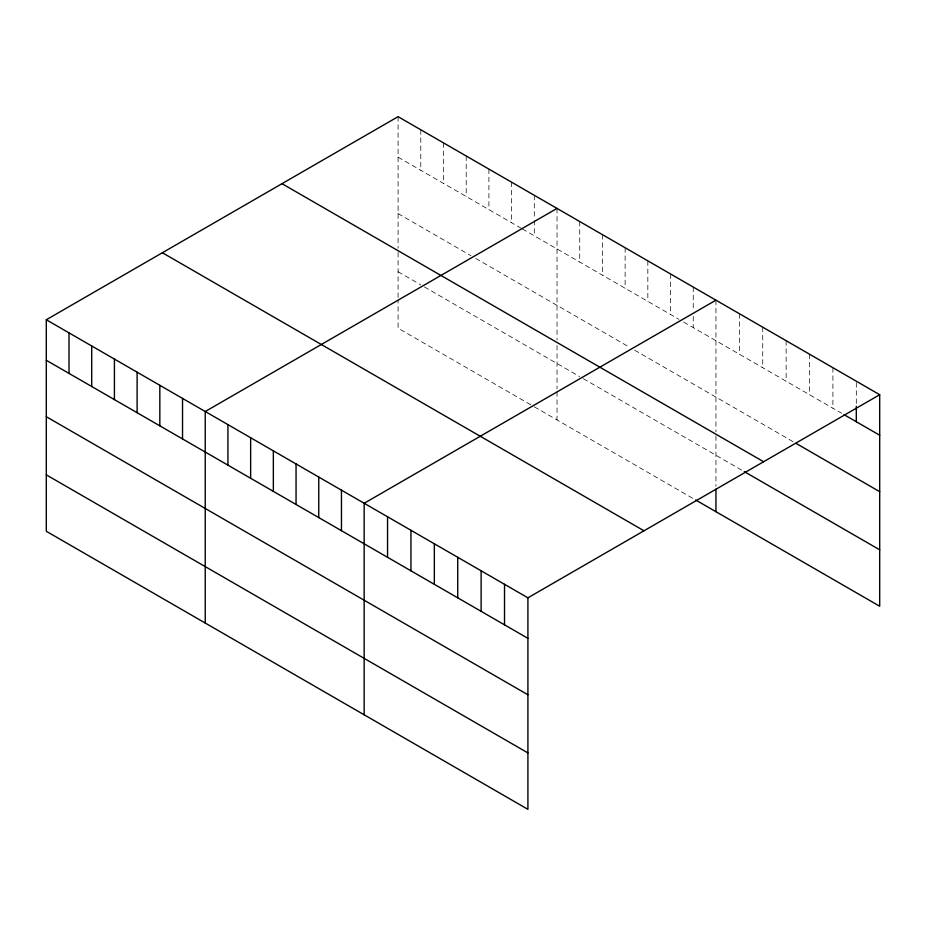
<?xml version="1.0" encoding="UTF-8"?>
<svg xmlns="http://www.w3.org/2000/svg" width="926" height="926" viewBox="0 0 926 926"><rect width="100%" height="100%" fill="white"/><g stroke="black" fill="none" stroke-linecap="round" stroke-linejoin="round"><path stroke-width="0.69" stroke-dasharray="4.63 3.47" d="M398.087 116.664L398.087 248.214M398.087 157.177L521.164 228.247M522.368 228.93L678.908 319.308M683.689 322.074L841.537 413.204M398.087 213.617L470.975 255.692M475.756 258.458L629.912 347.458M634.692 350.213L793.513 441.91M398.087 271.746L420.786 284.861M424.374 286.933L579.722 376.616M583.311 378.688L743.034 470.906M530.725 404.766L398.087 328.186L398.087 299.966M534.314 406.827L693.25 498.593M856.307 382.612L856.307 404.963M832.914 367.703L832.914 408.227M809.521 354.195L809.521 394.719M786.128 340.699L786.128 381.211M762.735 327.191L762.735 367.715M739.342 313.683L739.342 354.207M715.948 300.174L715.948 431.736M715.948 435.891L715.948 486.3M693.25 287.072L693.25 310.823M693.25 316.414L693.25 327.596M670.54 273.957L670.54 314.481M647.841 260.854L647.841 301.378M625.131 247.74L625.131 288.264M602.432 234.637L602.432 275.161M579.722 221.522L579.722 262.046M557.024 208.419L557.024 339.981M557.024 345.514L557.024 388.908M557.024 391.721L557.024 419.941M534.314 195.305L534.314 219.068M534.314 220.457L534.314 235.829M511.615 182.202L511.615 222.726M488.905 169.099L488.905 209.612M466.206 155.985L466.206 196.509M443.496 142.882L443.496 183.394M420.786 129.767L420.786 170.291M398.087 252.37L398.087 298.554"/><path stroke-width="1.39" d="M46.3 319.759L527.913 597.814L527.913 809.336L46.3 531.281L46.3 319.759L398.087 116.664L879.7 394.719L879.7 606.241L695.634 499.971M557.024 208.419L205.236 411.526L205.236 623.036M715.948 300.174L364.161 503.281L364.161 714.803M527.913 597.814L879.7 394.719M843.991 414.628L879.7 435.243M795.978 443.334L879.7 491.671M282.002 183.684L763.614 461.738M744.273 471.612L879.7 549.812M162.386 252.74L643.998 530.795M46.3 360.283L527.913 638.338M46.3 416.712L527.913 694.766M46.3 474.853L527.913 752.907M856.307 406.364L856.307 421.735M715.948 489.125L715.948 511.696M504.52 584.318L504.52 624.83M481.126 570.81L481.126 611.334M457.733 557.302L457.733 597.826M434.34 543.793L434.34 584.318M410.947 530.297L410.947 570.81M387.554 516.789L387.554 557.302M341.462 490.167L341.462 530.691M318.752 477.064L318.752 517.588M296.054 463.949L296.054 504.473M273.344 450.846L273.344 491.37M250.645 437.743L250.645 478.256M227.935 424.629L227.935 465.153M182.526 398.411L182.526 438.936M159.828 385.309L159.828 425.821M137.117 372.194L137.117 412.718M114.419 359.091L114.419 399.604M91.709 345.977L91.709 386.501M69.01 332.874L69.01 373.386"/></g></svg>
